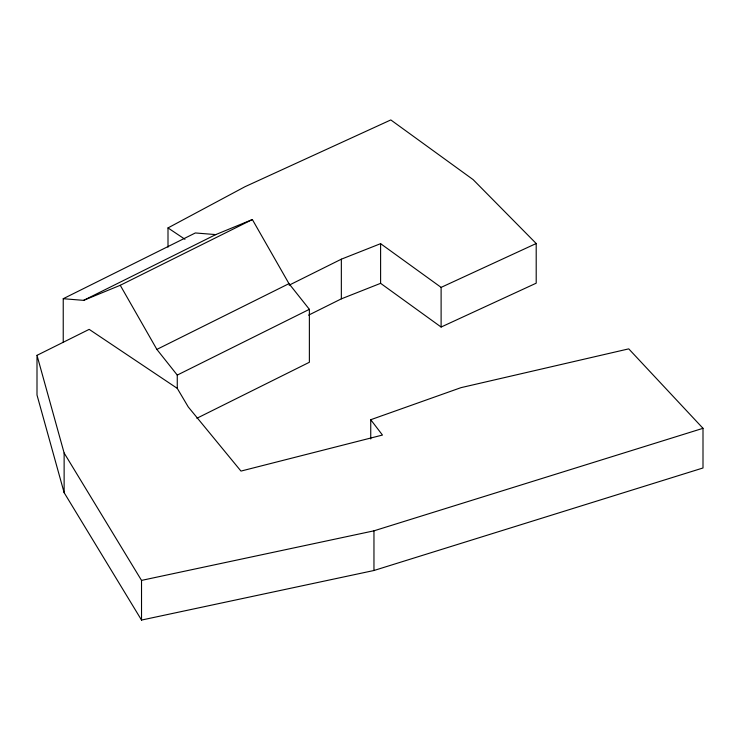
<?xml version="1.0" encoding="UTF-8"?>
<svg xmlns="http://www.w3.org/2000/svg" width="740" height="740" viewBox="0 0 740 740"><rect width="100%" height="100%" fill="white"/><g stroke="black" fill="none" stroke-linecap="round" stroke-linejoin="round"><path stroke-width="1.11" d="M167.999 247.188L167.999 227.92L244.996 186.711L390.812 119.936L473.119 179.617L536.204 243.516L536.204 283.18L441.114 327.043L380.601 283.328L380.601 243.664L341.344 259.185L289.155 285.168M63.233 342.444L63.233 298.71L195.342 232.961L215.738 234.599L252.358 219.54L288.979 283.651L309.375 309.329L309.375 362.267L196.877 418.267M63.233 298.71L83.629 300.357L215.738 234.599M83.629 300.357L120.25 285.289L252.358 219.54M37 355.339L89.179 329.365L177.267 388.361L188.256 406.945L240.972 471.084L382.46 435.055L370.74 419.719L461.002 387.649L628.741 348.864L703 428.312L703 467.976L373.959 570.494L141.525 620.065L64.13 492.655L37 395.003L37 355.339L64.13 452.991L64.13 492.655M120.25 285.289L156.871 349.41L288.979 283.651M177.267 388.361L177.267 375.088L309.375 309.329M308.599 315.147L341.344 298.849L380.601 283.328M380.601 243.664L441.114 287.379L536.204 243.516M64.13 452.991L141.525 580.401L373.959 530.83L703 428.312M167.999 227.92L184.972 239.288M156.871 349.41L177.267 375.088M441.114 287.379L441.114 327.043M373.959 530.83L373.959 570.494M370.74 419.719L370.74 438.977M341.344 259.185L341.344 298.849M141.525 580.401L141.525 620.065"/></g></svg>
